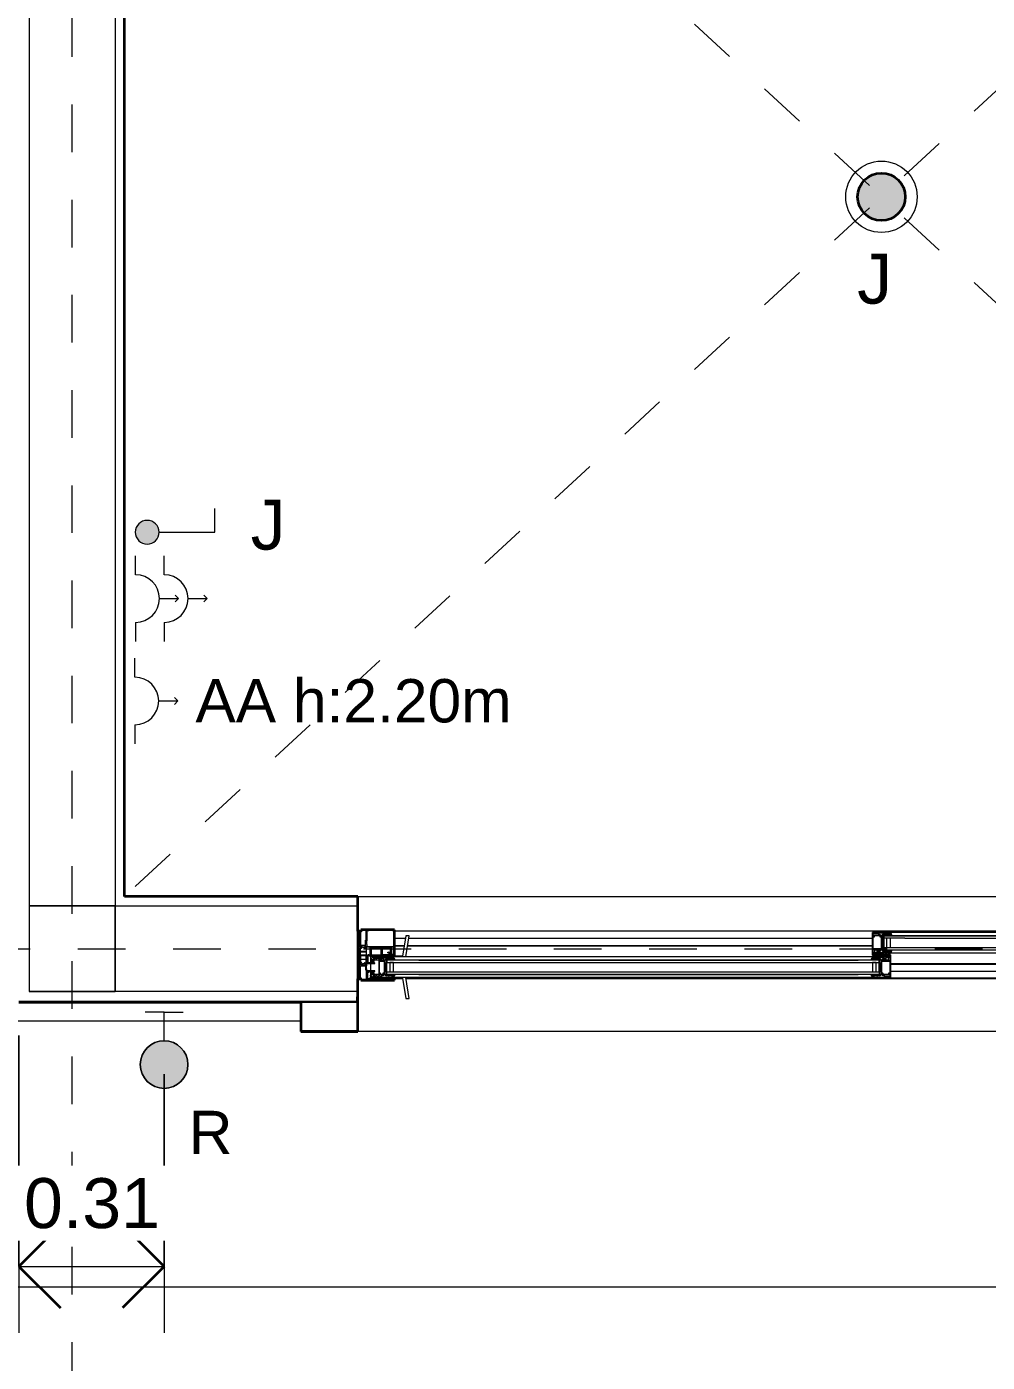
# Model space of a CAD drawing. Header units: metres. Extents: x -1.5 to 31.4, y -9.2 to 10.9.
# Drawn here: x 0.58 to 2.598, y -6.301 to -3.495 of the extents above; entities that cross this region are included whole.
import ezdxf

# ---------------------------------------------------------------- set-up
doc = ezdxf.new("R2010")
doc.units = ezdxf.units.M
doc.linetypes.add('Línea de rejilla', pattern=[0.022225, 0.0127, -0.003175, 0.003175, -0.003175])
doc.linetypes.add('Trazo', pattern=[0.0023, 0.0015, -0.0008])
for name, color, linetype, lineweight in [('A-ANNO-DIMS', 7, 'Continuous', 9), ('A-ANNO-DIMS-70', 7, 'Continuous', 9), ('A-DETL-GENF', 7, 'Continuous', 18), ('A-DETL-MEDM', 7, 'Continuous', 35), ('A-DETL-THIN', 7, 'Continuous', 18), ('A-FLOR', 7, 'Continuous', 18), ('A-GLAZ', 7, 'Continuous', 18), ('A-WALL', 7, 'Continuous', 18), ('G-ANNO-TEXT', 7, 'Continuous', 9), ('G-IMPT', 7, 'Continuous', 18), ('S-COLS', 7, 'Continuous', 18), ('S-GRID', 7, 'Continuous', 9)]:
    doc.layers.add(name, color=color, linetype=linetype, lineweight=lineweight)
doc.layers.add('A-DETL-HDLN', color=94, linetype='Trazo', lineweight=18, true_color=0x00a600)
doc.styles.add('Arial_1', font='arial.ttf', dxfattribs={"height": 0.105})
doc.styles.add('Arial_2', font='arial.ttf', dxfattribs={"height": 0.091})
doc.dimstyles.new('Diagonal_-_Arial_1_5_mm', dxfattribs={"dimscale": 0.3048, "dimtxt": 0.107127, "dimasz": 0.287073, "dimexe": 0.459318, "dimexo": 0.229659, "dimgap": 0.160761, "dimtad": 1, "dimrnd": 0.01, "dimzin": 0, "dimdsep": 46, "dimtxsty": 'Arial_1', "dimblk1": 'OPEN30', "dimblk2": 'OPEN30', "dimsah": 1, "dimcen": 0.09, "dimaunit": 1, "dimadec": 4, "dimazin": 0, "dimtfac": 1, "dimtdec": 4, "dimtix": 1, "dimtmove": 0, "dimatfit": 3, "dimfxl": 1, "dimtvp": 1, "dimtfill": 1, "dimtolj": 1, "dimtzin": 0, "dimarcsym": 2})

# ---------------------------------------------------------------- blocks, each defined once
blk = doc.blocks.new('VENTANA DOS HOJAS - A220 cm x H160 cm-2765769-ARQ_ELEC_PB')
at = {"layer": 'A-DETL-GENF', "color": 253, "true_color": 0xaaaaaa}
for p, q in [((0.0489, 0.0276), (0.9717, 0.0276)), ((0.0489, 0.0226), (0.9717, 0.0226)), ((0.0489, 0.0026), (0.9717, 0.0026)), ((-0.9717, -0.0236), (-0.0489, -0.0236)), ((0.0489, -0.0024), (0.9717, -0.0024)), ((-0.9717, -0.0286), (-0.0489, -0.0286)), ((-0.9717, -0.0486), (-0.0489, -0.0486)), ((-0.9717, -0.0536), (-0.0489, -0.0536))]:
    blk.add_line(p, q, dxfattribs=at)
at = {"layer": 'A-GLAZ', "color": 253, "lineweight": 35, "true_color": 0xaaaaaa}
for p, q in [((-1.1, 0.037), (-1.1, -0.063)), ((-1.0935, 0.037), (-1.1, 0.037)), ((-1.023, 0.04), (-1.0935, 0.04)), ((-1.0935, 0.04), (-1.0935, 0.037)), ((-1.023, -0.0142), (-1.023, 0.04)), ((-1.0729, -0.017), (-1.0729, 0.0033)), ((-1.0729, 0.0033), (-1.0309, 0.0033)), ((-1.0309, 0.0033), (-1.0309, -0.0142)), ((-1.0309, -0.0142), (-1.023, -0.0142)), ((-1.1, -0.063), (-1.0935, -0.063)), ((-1.0935, -0.063), (-1.0935, -0.066)), ((-1.0935, -0.066), (-1.023, -0.066)), ((-1.0729, -0.063), (-1.0729, -0.0601)), ((-1.023, -0.063), (-1.0729, -0.063)), ((-1.023, -0.066), (-1.023, -0.063))]:
    blk.add_line(p, q, dxfattribs=at)
at = {"layer": 'A-GLAZ', "color": 253, "true_color": 0xaaaaaa}
for p, q in [((0.9985, 0.037), (-1.023, 0.037)), ((-0.0189, 0.0278), (-0.0189, 0.0342)), ((1.0729, 0.0342), (-0.0189, 0.0342)), ((-0.9999, 0.0219), (-1.023, 0.0219)), ((-1.0023, 0.0066), (-1.023, 0.0066)), ((-1.0025, 0.0054), (-1.023, 0.0054)), ((-0.999, 0.027), (-1.0058, -0.0155)), ((-0.992, 0.027), (-0.999, 0.027)), ((-0.9989, -0.017), (-0.992, 0.027)), ((-0.0189, 0.0054), (-0.9954, 0.0054)), ((-0.0189, 0.0066), (-0.9952, 0.0066)), ((-0.0189, 0.0219), (-0.9928, 0.0219)), ((-0.0189, -0.0025), (-0.0189, 0.0278)), ((-0.0189, 0.0278), (1.0729, 0.0278)), ((-1.0729, -0.0234), (-1.0729, -0.017)), ((0.0189, -0.017), (-1.0729, -0.017)), ((-1.0729, -0.0537), (-1.0729, -0.0234)), ((-1.0729, -0.0234), (0.0189, -0.0234)), ((-1.0549, -0.0155), (-1.0564, -0.017)), ((-1.0549, -0.0155), (-1.0249, -0.0155)), ((-1.0058, -0.0155), (-1.0249, -0.0155)), ((-1.0249, -0.017), (-1.0249, -0.0155)), ((-0.0189, -0.0089), (-0.0189, -0.0025)), ((1.0729, -0.0025), (-0.0189, -0.0025)), ((1.0729, -0.0089), (-0.0189, -0.0089)), ((-0.0189, -0.0135), (-0.0189, -0.0089)), ((-0.0189, -0.0135), (-0.0076, -0.0135)), ((-0.0076, -0.0135), (0.0025, -0.016)), ((-0.0061, -0.0116), (-0.0061, -0.0089)), ((0.0054, -0.0145), (-0.0061, -0.0116)), ((-0.0025, -0.01), (-0.0054, -0.01)), ((-0.0054, -0.01), (-0.0054, -0.0115)), ((-0.0054, -0.0115), (0.0061, -0.0144)), ((0.0076, -0.0125), (-0.0025, -0.01)), ((0.0025, -0.016), (0.0054, -0.016)), ((0.0054, -0.016), (0.0054, -0.0145)), ((0.0061, -0.0144), (0.0061, -0.017)), ((0.0189, -0.0125), (0.0076, -0.0125)), ((0.0189, -0.0125), (0.0189, -0.017)), ((0.0189, -0.017), (0.0189, -0.0234)), ((0.0189, -0.0234), (0.0189, -0.0537)), ((-1.0729, -0.0601), (-1.0729, -0.0537)), ((0.0189, -0.0537), (-1.0729, -0.0537)), ((0.9954, -0.0314), (0.0189, -0.0314)), ((0.9952, -0.0326), (0.0189, -0.0326)), ((0.9928, -0.0479), (0.0189, -0.0479)), ((0.0189, -0.0537), (0.0189, -0.0601)), ((0.0189, -0.0601), (-1.0729, -0.0601)), ((-1.055, -0.0615), (-1.0729, -0.0615)), ((-1.0564, -0.0602), (-1.0549, -0.0617)), ((-1.0249, -0.0617), (-1.0549, -0.0617)), ((-1.0249, -0.0617), (-1.0249, -0.0601)), ((-1.0249, -0.0617), (-1.0058, -0.0617)), ((-1.0056, -0.063), (-1.023, -0.063)), ((-1.0058, -0.0617), (-0.999, -0.1042)), ((-0.992, -0.1042), (-0.9989, -0.0601)), ((1.023, -0.0615), (-0.9987, -0.0615)), ((1.023, -0.063), (-0.9985, -0.063)), ((-0.999, -0.1042), (-0.992, -0.1042))]:
    blk.add_line(p, q, dxfattribs=at)
at = {"layer": 'G-IMPT', "color": 253, "true_color": 0xaaaaaa}
for p, q in [((-0.006, 0.0281), (-0.0058, 0.028)), ((0.0184, 0.0293), (0.0158, 0.0293)), ((-1.0958, 0.0008), (-1.0958, -0.0288)), ((-1.094, 0.0023), (-1.0943, 0.0023)), ((-1.0938, 0.0054), (-1.0931, 0.0041)), ((-1.0936, 0.0008), (-1.0933, 0.0008)), ((-1.093, 0.0036), (-1.093, 0.0033)), ((-1.085, 0.0013), (-1.0837, 0.0013)), ((-1.0848, 0.0041), (-1.0841, 0.0054)), ((-1.0827, 0.0003), (-1.0827, -0.0043)), ((-1.0946, -0.0043), (-1.0946, -0.0002)), ((-1.0946, -0.0125), (-1.0946, -0.0073)), ((-1.0946, -0.0155), (-1.0946, -0.0207)), ((-1.0946, -0.0237), (-1.0946, -0.0278)), ((-1.0837, -0.0053), (-1.0936, -0.0053)), ((-1.0936, -0.0063), (-1.0837, -0.0063)), ((-1.0837, -0.0135), (-1.0936, -0.0135)), ((-1.0837, -0.0145), (-1.0936, -0.0145)), ((-1.0936, -0.0217), (-1.0837, -0.0217)), ((-1.0837, -0.0227), (-1.0936, -0.0227)), ((-1.0827, -0.0073), (-1.0827, -0.0125)), ((-1.0827, -0.0207), (-1.0827, -0.0155)), ((-1.0827, -0.0283), (-1.0827, -0.0237)), ((-1.0715, -0.03), (-1.0698, -0.0238)), ((-1.0705, -0.03), (-1.0694, -0.0238)), ((-1.0673, -0.03), (-1.0684, -0.0238)), ((-1.0663, -0.03), (-1.068, -0.0238)), ((-1.0659, -0.0211), (-1.0664, -0.0211)), ((-1.0478, -0.0198), (-1.0465, -0.0206)), ((-1.0465, -0.0232), (-1.0478, -0.024)), ((-1.046, -0.0207), (-1.0457, -0.0207)), ((-1.0249, -0.0161), (-1.029, -0.0161)), ((-1.028, -0.0219), (-1.0254, -0.0219)), ((-0.0184, -0.0219), (-0.0158, -0.0219)), ((-0.0047, -0.0117), (0.0046, -0.014)), ((0.0047, -0.0143), (-0.0046, -0.012)), ((0.0158, -0.0041), (0.0184, -0.0041)), ((-1.0943, -0.0303), (-1.094, -0.0303)), ((-1.0931, -0.032), (-1.0938, -0.0333)), ((-1.0936, -0.0288), (-1.0933, -0.0288)), ((-1.093, -0.0313), (-1.093, -0.0315)), ((-1.085, -0.0293), (-1.0837, -0.0293)), ((-1.0841, -0.0333), (-1.0848, -0.032)), ((-1.0715, -0.0472), (-1.0698, -0.0534)), ((-1.0705, -0.0472), (-1.0694, -0.0534)), ((-1.0673, -0.0472), (-1.0684, -0.0534)), ((-1.0663, -0.0472), (-1.068, -0.0534)), ((-1.0664, -0.0561), (-1.0659, -0.0561)), ((-1.0496, -0.054), (-1.0498, -0.0541)), ((-1.0391, -0.0486), (-1.0391, -0.0286)), ((-1.0254, -0.0553), (-1.028, -0.0553)), ((-0.0158, -0.0553), (-0.0184, -0.0553)), ((0.006, -0.0541), (0.0058, -0.054)), ((-1.0707, -0.0619), (-1.0731, -0.0619)), ((-1.029, -0.0611), (-1.0249, -0.0611))]:
    blk.add_line(p, q, dxfattribs=at)
at = {"layer": 'G-IMPT', "color": 253, "true_color": 0xaaaaaa, "flags": 128}
for points in [[(-1.1, 0.0096), (-1.1, 0.0105), (-1.0988, 0.011), (-1.0988, 0.0097), (-1.0955, 0.0099), (-1.0955, 0.0195), (-1.0988, 0.0197), (-1.0988, 0.0184), (-1.1, 0.0189), (-1.1, 0.022), (-1.0997, 0.0227), (-1.099, 0.023), (-1.0985, 0.023), (-1.0985, 0.0211), (-1.0955, 0.0211), (-1.0955, 0.0353), (-1.0985, 0.0353), (-1.0985, 0.0328), (-1.0994, 0.0337), (-1.0998, 0.0343), (-1.1, 0.0351), (-1.1, 0.037), (-1.0995, 0.037), (-1.0935, 0.037), (-1.0935, 0.04), (-1.023, 0.04), (-1.023, -0.0142), (-1.0257, -0.0142), (-1.024, -0.0127), (-1.03, -0.0127), (-1.0283, -0.0142), (-1.0309, -0.0142), (-1.0309, -0.0112), (-1.0245, -0.0112), (-1.0245, 0.0033), (-1.0834, 0.0033), (-1.0839, 0.0038), (-1.0842, 0.0038), (-1.0842, 0.0042), (-1.0841, 0.0042), (-1.0831, 0.0059), (-1.0834, 0.0063), (-1.0939, 0.0063), (-1.094, 0.0057), (-1.0937, 0.004), (-1.0936, 0.0039), (-1.0936, 0.0035), (-1.097, 0.0035), (-1.0972, 0.0038), (-1.0964, 0.0051), (-1.0955, 0.0051), (-1.0955, 0.0083), (-1.0987, 0.0083)], [(0.0044, 0.0309), (0.0156, 0.0309), (0.0169, 0.0317), (0.0174, 0.0317), (0.0174, 0.0309), (0.0189, 0.0309), (0.0189, 0.0332), (-0.0189, 0.0332), (-0.0189, -0.0135), (-0.017, -0.0135), (-0.0169, -0.0134), (-0.0168, -0.0135), (-0.0128, -0.0135), (-0.0128, -0.0128), (-0.0139, -0.0125), (-0.014, -0.0114), (-0.0149, -0.0109), (-0.0151, -0.0117), (-0.0166, -0.0122), (-0.0169, -0.0121), (-0.0169, -0.0068), (-0.0139, -0.0085), (-0.0139, -0.0037), (-0.0156, -0.0037), (-0.0156, -0.0015), (-0.008, -0.0015), (-0.008, -0.0037), (-0.0096, -0.0037), (-0.0096, -0.0053), (-0.0029, -0.0053), (-0.0029, -0.0037), (-0.0064, -0.0037), (-0.0064, -0.0016), (0.0009, -0.0016), (0.0009, 0.0274)], [(-0.0033, 0.0255), (-0.0031, 0.0252), (-0.0004, 0.0252), (-0.0004, 0.025), (-0.0007, 0.0245), (-0.0007, 0.0007), (-0.0004, 0.0002), (-0.0004, 0), (-0.0176, 0), (-0.0176, 0.0002), (-0.0173, 0.0007), (-0.0173, 0.0245), (-0.0176, 0.025), (-0.0176, 0.0252), (-0.0149, 0.0252), (-0.0149, 0.0267), (-0.0173, 0.0267), (-0.0173, 0.0316), (-0.0055, 0.0316), (-0.0052, 0.0307)], [(-0.0045, 0.0286), (-0.0047, 0.0298), (-0.0035, 0.0297), (-0.0025, 0.0304), (-0.002, 0.0293), (-0.0009, 0.0288), (-0.0017, 0.0278), (-0.0015, 0.0266), (-0.0027, 0.0268)], [(0.007, -0.005), (0.0043, -0.005), (0.0042, -0.005), (0.0025, -0.0042), (0.0025, -0.0015), (0.0033, -0.0013), (0.0033, 0.0025), (0.0025, 0.0027), (0.0025, 0.0126), (0.0025, 0.0225), (0.0033, 0.0227), (0.0033, 0.0265), (0.0025, 0.0267), (0.0025, 0.0294), (0.0042, 0.0302), (0.0043, 0.0302), (0.007, 0.0302)], [(0.0152, 0.0292), (0.0142, 0.0288), (0.0044, 0.0288), (0.0044, 0.0281), (0.0047, 0.0281), (0.0047, 0.0217), (0.0039, 0.0214), (0.0039, 0.0126), (0.0039, 0.0037), (0.0047, 0.0035), (0.0047, -0.0029), (0.0044, -0.0029), (0.0044, -0.0036), (0.0142, -0.0036), (0.0152, -0.004)], [(0.0081, 0.0307), (0.0089, 0.0317), (0.0094, 0.0313), (0.009, 0.0306), (0.0092, 0.0302), (0.011, 0.0302)], [(0.0147, 0.0308), (0.0167, 0.0317), (0.0167, 0.0309), (0.0189, 0.0309), (0.0186, 0.0328), (0.0204, 0.0322), (0.0204, 0.0318)], [(0.0214, 0.028), (0.0208, 0.0276), (0.0194, 0.0289)], [(-1.0928, 0.0063), (-1.094, 0.0063), (-1.094, 0.0059)], [(-1.0855, 0.0062), (-1.0856, 0.0062), (-1.0856, 0.0058), (-1.0856, 0.0058), (-1.0867, 0.0058), (-1.0867, 0.0058), (-1.0867, 0.0062), (-1.0912, 0.0062), (-1.0912, 0.0058), (-1.0912, 0.0058), (-1.0923, 0.0058), (-1.0923, 0.0058), (-1.0923, 0.0062), (-1.0925, 0.0062)], [(-1.084, 0.0059), (-1.084, 0.0063), (-1.0852, 0.0063)], [(-1.0654, -0.0293), (-1.0815, -0.0293), (-1.0815, 0.0028), (-1.085, 0.0028), (-1.085, 0.0036)], [(-1.077, -0.0123), (-1.0744, -0.0123), (-1.0741, -0.0126), (-1.0738, -0.0123), (-1.0511, -0.0123), (-1.0511, -0.0079), (-1.0508, -0.0076), (-1.0511, -0.0073), (-1.0511, 0.0034), (-1.0491, 0.0034), (-1.0491, -0.0121), (-1.0348, -0.0121)], [(0.0489, 0.0226), (0.0047, 0.0226), (0.0047, 0.0276), (0.0489, 0.0276)], [(0.0047, 0.0226), (0.0047, 0.0026), (0.0489, 0.0026)], [(0.0047, 0.0026), (0.0047, -0.0024), (0.0489, -0.0024)], [(-1.079, -0.0171), (-1.079, -0.0293), (-1.081, -0.0293), (-1.081, -0.0163)], [(-1.0303, -0.0109), (-1.0303, -0.0111), (-1.0311, -0.0111), (-1.0311, -0.0141), (-1.076, -0.0141)], [(-1.0472, -0.018), (-1.0678, -0.018), (-1.0729, -0.0209), (-1.0729, -0.0248), (-1.0706, -0.0248), (-1.0706, -0.0238), (-1.0716, -0.0238), (-1.0716, -0.0224), (-1.0662, -0.0224), (-1.0662, -0.0238), (-1.0673, -0.0238), (-1.0673, -0.0248), (-1.0649, -0.0248), (-1.0649, -0.0221)], [(-1.0696, -0.03), (-1.0691, -0.0238), (-1.0693, -0.031), (-1.0691, -0.0238), (-1.0702, -0.0238), (-1.0723, -0.03), (-1.0693, -0.03), (-1.0693, -0.031)], [(-1.0682, -0.03), (-1.0687, -0.0238), (-1.0685, -0.031), (-1.0687, -0.0238), (-1.0677, -0.0238), (-1.0655, -0.03), (-1.0685, -0.03), (-1.0685, -0.031)], [(-1.0664, -0.0196), (-1.0622, -0.0196), (-1.0622, -0.0216), (-1.061, -0.0228), (-1.0607, -0.0226), (-1.0607, -0.0196), (-1.0559, -0.0196), (-1.0559, -0.0381), (-1.0554, -0.0386), (-1.0559, -0.0391), (-1.0559, -0.0576), (-1.0607, -0.0576), (-1.0607, -0.0546), (-1.061, -0.0544), (-1.0622, -0.0556), (-1.0622, -0.0576), (-1.0664, -0.0576)], [(-1.049, -0.0567), (-1.0493, -0.0576), (-1.0543, -0.0576), (-1.0543, -0.0527), (-1.0536, -0.0527), (-1.0524, -0.0515), (-1.0526, -0.0512), (-1.0546, -0.0512), (-1.0546, -0.051), (-1.0543, -0.0505), (-1.0543, -0.0267), (-1.0546, -0.0262), (-1.0546, -0.026), (-1.0442, -0.026), (-1.0442, -0.0262), (-1.0445, -0.0267), (-1.0445, -0.0383), (-1.0445, -0.0505), (-1.0442, -0.051), (-1.0442, -0.0512), (-1.0469, -0.0512), (-1.0471, -0.0514)], [(-1.0429, -0.0534), (-1.0429, -0.0382), (-1.0429, -0.0244), (-1.0446, -0.0244), (-1.046, -0.0231), (-1.048, -0.0242), (-1.0487, -0.0238), (-1.0487, -0.0231), (-1.0539, -0.0231), (-1.0539, -0.0204), (-1.0487, -0.0204), (-1.0487, -0.0195), (-1.0482, -0.0193), (-1.0471, -0.0198), (-1.047, -0.0198), (-1.0468, -0.0207), (-1.0459, -0.0203), (-1.0453, -0.0185), (-1.0459, -0.0183)], [(-1.0483, -0.0241), (-1.0487, -0.0241), (-1.0487, -0.0231), (-1.0535, -0.0231), (-1.0535, -0.0208), (-1.0487, -0.0208), (-1.0487, -0.0197), (-1.0483, -0.0197)], [(-1.0429, -0.0239), (-1.0429, -0.0244), (-1.044, -0.0244), (-1.0453, -0.0231), (-1.046, -0.0231)], [(-1.0447, -0.0197), (-1.0447, -0.018), (-1.0249, -0.018), (-1.0249, -0.0203), (-1.0264, -0.0203), (-1.0264, -0.0195), (-1.0269, -0.0195), (-1.0282, -0.0203), (-1.0393, -0.0203)], [(-1.0368, -0.021), (-1.0395, -0.021), (-1.0396, -0.021), (-1.0413, -0.0218), (-1.0413, -0.0245), (-1.0405, -0.0247), (-1.0405, -0.0285), (-1.0413, -0.0287), (-1.0413, -0.0386), (-1.0413, -0.0485), (-1.0405, -0.0487), (-1.0405, -0.0525), (-1.0413, -0.0527), (-1.0413, -0.0554), (-1.0396, -0.0561), (-1.0395, -0.0562), (-1.0368, -0.0562)], [(-1.0286, -0.0552), (-1.0296, -0.0548), (-1.0394, -0.0548), (-1.0394, -0.0541), (-1.0391, -0.0541), (-1.0391, -0.0477), (-1.0399, -0.0474), (-1.0399, -0.0386), (-1.0399, -0.0297), (-1.0391, -0.0295), (-1.0391, -0.0231), (-1.0394, -0.0231), (-1.0394, -0.0224), (-1.0296, -0.0224), (-1.0286, -0.022)], [(-0.9717, -0.0236), (-1.0391, -0.0236), (-1.0391, -0.0286), (-0.9717, -0.0286)], [(-1.0342, -0.0095), (-1.0366, -0.0083), (-1.0366, -0.0071), (-1.0351, -0.0071)], [(-1.0328, -0.021), (-1.0346, -0.021), (-1.0348, -0.0206), (-1.0344, -0.0199), (-1.0349, -0.0195), (-1.0357, -0.0205)], [(-1.0305, -0.0146), (-1.0306, -0.0142), (-1.0296, -0.0145), (-1.0295, -0.0147), (-1.0285, -0.0146), (-1.0285, -0.0135), (-1.0288, -0.0134), (-1.0288, -0.0131), (-1.0283, -0.013), (-1.0281, -0.0127), (-1.0269, -0.0127), (-1.0258, -0.0127), (-1.0255, -0.013), (-1.0251, -0.0131), (-1.0251, -0.0134), (-1.0253, -0.0135), (-1.0253, -0.0146), (-1.0243, -0.0147), (-1.0243, -0.0145), (-1.0233, -0.0142), (-1.0233, -0.0146)], [(-1.0234, -0.0194), (-1.0234, -0.019), (-1.0252, -0.0184), (-1.0249, -0.0203), (-1.0271, -0.0203), (-1.0271, -0.0195), (-1.0291, -0.0204)], [(-1.0244, -0.0223), (-1.023, -0.0236), (-1.0224, -0.0232)], [(-0.0489, -0.0286), (-0.0047, -0.0286), (-0.0047, -0.0236), (-0.0489, -0.0236)], [(-0.0214, -0.0232), (-0.0208, -0.0236), (-0.0194, -0.0223)], [(-0.0147, -0.0204), (-0.0167, -0.0195), (-0.0167, -0.0203), (-0.0189, -0.0203), (-0.0186, -0.0184), (-0.0204, -0.019), (-0.0204, -0.0194)], [(-0.0044, -0.0569), (-0.0156, -0.0569), (-0.017, -0.0577), (-0.0174, -0.0577), (-0.0174, -0.0569), (-0.0189, -0.0569), (-0.0189, -0.0592), (0.0189, -0.0592), (0.0189, -0.0125), (0.017, -0.0125), (0.0169, -0.0126), (0.0168, -0.0125), (0.0128, -0.0125), (0.0128, -0.0132), (0.0139, -0.0135), (0.014, -0.0146), (0.0149, -0.0151), (0.0151, -0.0143), (0.0166, -0.0138), (0.0169, -0.0139), (0.0169, -0.0192), (0.0139, -0.0175), (0.0139, -0.0223), (0.0156, -0.0223), (0.0156, -0.0245), (0.008, -0.0245), (0.008, -0.0223), (0.0096, -0.0223), (0.0096, -0.0207), (0.0029, -0.0207), (0.0029, -0.0223), (0.0064, -0.0223), (0.0064, -0.0244), (-0.0009, -0.0244), (-0.0009, -0.0534)], [(0.0061, -0.0159), (0.0061, -0.018), (-0.0189, -0.018), (-0.0189, -0.0203), (-0.0174, -0.0203), (-0.0174, -0.0195), (-0.0169, -0.0195), (-0.0156, -0.0203), (-0.0044, -0.0203)], [(-0.0082, -0.0153), (-0.0084, -0.015), (-0.0088, -0.0151), (-0.0104, -0.0151), (-0.0109, -0.0144), (-0.0117, -0.0144), (-0.0129, -0.0154), (-0.017, -0.0154), (-0.0172, -0.016), (-0.0168, -0.0161), (-0.0171, -0.0171), (-0.0174, -0.017), (-0.0175, -0.0175), (-0.0172, -0.0176), (-0.0173, -0.018), (-0.0186, -0.0178), (-0.0186, -0.0176), (-0.0182, -0.0177), (-0.0179, -0.0159), (-0.0179, -0.0144), (-0.0175, -0.0141), (-0.0171, -0.0144), (-0.0134, -0.0144), (-0.0126, -0.0137), (-0.0126, -0.0125), (-0.0135, -0.0125), (-0.0135, -0.0115), (-0.012, -0.0115), (-0.0119, -0.0122), (-0.0106, -0.0122), (-0.0104, -0.0115), (-0.0089, -0.0115), (-0.0089, -0.0125), (-0.0099, -0.0125), (-0.0099, -0.0141), (-0.0077, -0.0141), (-0.0073, -0.0146)], [(-0.0165, -0.0073), (-0.0169, -0.0073), (-0.0169, -0.009), (-0.0165, -0.009), (-0.0165, -0.01), (-0.0169, -0.01), (-0.0169, -0.0117), (-0.0165, -0.0117)], [(0.0011, -0.0028), (-0.0035, -0.002), (-0.0059, -0.002), (-0.0059, -0.0037), (-0.0024, -0.0037), (-0.0024, -0.0057), (-0.0096, -0.0057), (-0.0096, -0.0085), (-0.0141, -0.0085), (-0.016, -0.0074)], [(-0.016, -0.0116), (-0.0141, -0.0105), (-0.0139, -0.0105), (-0.0102, -0.0111), (-0.0085, -0.0111), (-0.0085, -0.0125), (-0.0097, -0.0125), (-0.0097, -0.0135), (-0.0076, -0.0135)], [(-0.0152, -0.022), (-0.0142, -0.0224), (-0.0044, -0.0224), (-0.0044, -0.0231), (-0.0047, -0.0231), (-0.0047, -0.0295), (-0.0039, -0.0297), (-0.0039, -0.0386), (-0.0039, -0.0474), (-0.0047, -0.0477), (-0.0047, -0.0541), (-0.0044, -0.0541), (-0.0044, -0.0548), (-0.0142, -0.0548), (-0.0152, -0.0552)], [(-0.013, -0.0184), (-0.0131, -0.0171), (-0.0128, -0.0171), (-0.0126, -0.0171), (-0.0126, -0.0174)], [(-0.0124, -0.018), (-0.0124, -0.0184), (-0.0126, -0.0184)], [(-0.0118, -0.0184), (-0.0119, -0.0184), (-0.012, -0.018)], [(-0.011, -0.0179), (-0.0109, -0.0183), (-0.0111, -0.0183)], [(-0.0081, -0.0205), (-0.0089, -0.0195), (-0.0094, -0.0199), (-0.009, -0.0206), (-0.0092, -0.021), (-0.011, -0.021)], [(-0.0101, -0.018), (-0.0102, -0.0181), (-0.0104, -0.0178)], [(-0.0094, -0.0174), (-0.0093, -0.0177), (-0.0095, -0.0178)], [(-0.0082, -0.0166), (-0.008, -0.0169), (-0.0088, -0.0175), (-0.0091, -0.0172)], [(-0.0073, -0.0135), (0.0026, -0.016), (0.0045, -0.016)], [(-0.007, -0.0562), (-0.0043, -0.0562), (-0.0042, -0.0562), (-0.0025, -0.0554), (-0.0025, -0.0527), (-0.0033, -0.0525), (-0.0033, -0.0487), (-0.0025, -0.0485), (-0.0025, -0.0386), (-0.0025, -0.0287), (-0.0033, -0.0285), (-0.0033, -0.0247), (-0.0025, -0.0245), (-0.0025, -0.0218), (-0.0042, -0.021), (-0.0043, -0.021), (-0.007, -0.021)], [(-0.0061, -0.0101), (-0.0061, -0.008), (0.0189, -0.008), (0.0189, -0.0057), (0.0174, -0.0057), (0.0174, -0.0065), (0.0169, -0.0065), (0.0156, -0.0057), (0.0044, -0.0057)], [(0.0073, -0.0125), (-0.0026, -0.01), (-0.0045, -0.01)], [(-0.0011, -0.0232), (0.0035, -0.024), (0.0059, -0.024), (0.0059, -0.0223), (0.0024, -0.0223), (0.0024, -0.0203), (0.0096, -0.0203), (0.0096, -0.0175), (0.0141, -0.0175), (0.016, -0.0186)], [(0.0033, -0.0515), (0.0031, -0.0512), (0.0004, -0.0512), (0.0004, -0.051), (0.0007, -0.0505), (0.0007, -0.0267), (0.0004, -0.0262), (0.0004, -0.026), (0.0176, -0.026), (0.0176, -0.0262), (0.0173, -0.0267), (0.0173, -0.0505), (0.0176, -0.051), (0.0176, -0.0512), (0.0149, -0.0512), (0.0149, -0.0527), (0.0173, -0.0527), (0.0173, -0.0576), (0.0055, -0.0576), (0.0052, -0.0567)], [(0.0082, -0.0107), (0.0084, -0.011), (0.0088, -0.0109), (0.0104, -0.0109), (0.0109, -0.0116), (0.0117, -0.0116), (0.0129, -0.0106), (0.017, -0.0106), (0.0172, -0.01), (0.0168, -0.0099), (0.0171, -0.0089), (0.0174, -0.009), (0.0175, -0.0085), (0.0172, -0.0084), (0.0173, -0.008), (0.0186, -0.0082), (0.0186, -0.0084), (0.0182, -0.0083), (0.0179, -0.0101), (0.0179, -0.0116), (0.0175, -0.0119), (0.0171, -0.0116), (0.0134, -0.0116), (0.0126, -0.0123), (0.0126, -0.0135), (0.0135, -0.0135), (0.0135, -0.0145), (0.012, -0.0145), (0.0119, -0.0138), (0.0106, -0.0138), (0.0104, -0.0145), (0.0089, -0.0145), (0.0089, -0.0135), (0.0099, -0.0135), (0.0099, -0.0119), (0.0077, -0.0119), (0.0073, -0.0114)], [(0.016, -0.0144), (0.0141, -0.0155), (0.0139, -0.0155), (0.0102, -0.0149), (0.0085, -0.0149), (0.0085, -0.0135), (0.0097, -0.0135), (0.0097, -0.0125), (0.0076, -0.0125)], [(0.0082, -0.0094), (0.008, -0.0091), (0.0088, -0.0085), (0.0091, -0.0088)], [(0.011, -0.005), (0.0092, -0.005), (0.009, -0.0054), (0.0094, -0.0061), (0.0089, -0.0065), (0.0081, -0.0055)], [(0.0094, -0.0086), (0.0093, -0.0083), (0.0095, -0.0082)], [(0.0101, -0.008), (0.0102, -0.0079), (0.0104, -0.0082)], [(0.011, -0.0081), (0.0109, -0.0077), (0.0111, -0.0077)], [(0.0118, -0.0076), (0.0119, -0.0076), (0.012, -0.008)], [(0.0124, -0.008), (0.0124, -0.0076), (0.0126, -0.0076)], [(0.013, -0.0076), (0.0131, -0.0089), (0.0128, -0.0089), (0.0126, -0.0089), (0.0126, -0.0086)], [(0.0204, -0.0066), (0.0204, -0.007), (0.0186, -0.0076), (0.0189, -0.0057), (0.0167, -0.0057), (0.0167, -0.0065), (0.0147, -0.0056)], [(0.0165, -0.0187), (0.0169, -0.0187), (0.0169, -0.017), (0.0165, -0.017), (0.0165, -0.016), (0.0169, -0.016), (0.0169, -0.0143), (0.0165, -0.0143)], [(0.0194, -0.0037), (0.0208, -0.0024), (0.0214, -0.0028)], [(-1.1, -0.0356), (-1.1, -0.0365), (-1.0988, -0.037), (-1.0988, -0.0357), (-1.0955, -0.0359), (-1.0955, -0.0455), (-1.0988, -0.0457), (-1.0988, -0.0444), (-1.1, -0.0449), (-1.1, -0.048), (-1.0997, -0.0487), (-1.099, -0.049), (-1.0985, -0.049), (-1.0985, -0.0471), (-1.0955, -0.0471), (-1.0955, -0.0613), (-1.0985, -0.0613), (-1.0985, -0.0588), (-1.0994, -0.0597), (-1.0998, -0.0603), (-1.1, -0.0611), (-1.1, -0.063), (-1.0935, -0.063), (-1.0935, -0.066), (-1.023, -0.066), (-1.023, -0.063), (-1.0257, -0.063), (-1.024, -0.0645), (-1.03, -0.0645), (-1.0283, -0.063), (-1.0309, -0.063), (-1.0309, -0.0642), (-1.0706, -0.0642), (-1.0718, -0.063), (-1.0725, -0.063), (-1.0725, -0.0642), (-1.081, -0.0642), (-1.081, -0.0479), (-1.065, -0.0479)], [(-1.064, -0.0469), (-1.064, -0.0464), (-1.081, -0.0464), (-1.081, -0.0427), (-1.082, -0.0417), (-1.082, -0.0389), (-1.0823, -0.0386), (-1.082, -0.0383), (-1.082, -0.0358), (-1.081, -0.0348), (-1.081, -0.0314), (-1.0834, -0.0312), (-1.0839, -0.0317), (-1.0842, -0.0317), (-1.0842, -0.0321), (-1.0841, -0.0321), (-1.0831, -0.0337), (-1.0834, -0.0342), (-1.0939, -0.0342), (-1.094, -0.0336), (-1.0937, -0.0319), (-1.0936, -0.0318), (-1.0936, -0.0314), (-1.097, -0.0314), (-1.0972, -0.0317), (-1.0964, -0.033), (-1.0955, -0.033), (-1.0955, -0.0343), (-1.0987, -0.0343)], [(-1.094, -0.0338), (-1.094, -0.0342), (-1.0928, -0.0342)], [(-1.0925, -0.0341), (-1.0923, -0.0341), (-1.0923, -0.0337), (-1.0923, -0.0337), (-1.0912, -0.0337), (-1.0912, -0.0337), (-1.0912, -0.0341), (-1.0867, -0.0341), (-1.0867, -0.0337), (-1.0867, -0.0337), (-1.0856, -0.0337), (-1.0856, -0.0337), (-1.0856, -0.0341), (-1.0855, -0.0341)], [(-1.0852, -0.0342), (-1.084, -0.0342), (-1.084, -0.0338)], [(-1.085, -0.0315), (-1.085, -0.0308), (-1.0644, -0.0308), (-1.0644, -0.0303)], [(-1.0792, -0.0615), (-1.0792, -0.0493), (-1.0765, -0.0493), (-1.0754, -0.0483), (-1.0754, -0.0478), (-1.0812, -0.0478), (-1.0812, -0.0493), (-1.0807, -0.0493), (-1.0807, -0.0575), (-1.0812, -0.0575), (-1.0812, -0.0595), (-1.0807, -0.0595), (-1.0807, -0.0607)], [(-1.0731, -0.0562), (-1.0731, -0.0554), (-1.0739, -0.0554), (-1.0739, -0.0563)], [(-1.0649, -0.0551), (-1.0649, -0.0524), (-1.0673, -0.0524), (-1.0673, -0.0534), (-1.0662, -0.0534), (-1.0662, -0.0548), (-1.0716, -0.0548), (-1.0716, -0.0534), (-1.0706, -0.0534), (-1.0706, -0.0524), (-1.0729, -0.0524), (-1.0729, -0.0563), (-1.0678, -0.0592), (-1.0249, -0.0592), (-1.0249, -0.0569), (-1.0264, -0.0569), (-1.0264, -0.0577), (-1.0269, -0.0577), (-1.0282, -0.0569), (-1.0394, -0.0569)], [(-1.0696, -0.0472), (-1.0691, -0.0534), (-1.0693, -0.0462), (-1.0691, -0.0534), (-1.0702, -0.0534), (-1.0723, -0.0472), (-1.0693, -0.0472), (-1.0693, -0.0462)], [(-1.0682, -0.0472), (-1.0687, -0.0534), (-1.0685, -0.0462), (-1.0687, -0.0534), (-1.0677, -0.0534), (-1.0655, -0.0472), (-1.0685, -0.0472), (-1.0685, -0.0462)], [(-1.0465, -0.0528), (-1.0453, -0.0526), (-1.0455, -0.0538), (-1.0447, -0.0548), (-1.0458, -0.0553), (-1.0463, -0.0564), (-1.0473, -0.0556), (-1.0485, -0.0558), (-1.0483, -0.0546)], [(-0.9717, -0.0536), (-1.0391, -0.0536), (-1.0391, -0.0486), (-0.9717, -0.0486)], [(-1.0224, -0.054), (-1.023, -0.0536), (-1.0244, -0.0549)], [(-0.0489, -0.0486), (-0.0047, -0.0486), (-0.0047, -0.0286)], [(-0.0047, -0.0486), (-0.0047, -0.0536), (-0.0489, -0.0536)], [(-0.0194, -0.0549), (-0.0208, -0.0536), (-0.0214, -0.054)], [(0.0045, -0.0546), (0.0047, -0.0558), (0.0035, -0.0557), (0.0025, -0.0564), (0.002, -0.0553), (0.0009, -0.0548), (0.0017, -0.0538), (0.0015, -0.0526), (0.0027, -0.0528)], [(-1.0787, -0.0635), (-1.0774, -0.064), (-1.0745, -0.064), (-1.0733, -0.0646), (-1.0727, -0.0646), (-1.0727, -0.0641), (-1.073, -0.0633), (-1.073, -0.0629), (-1.0704, -0.0629), (-1.0704, -0.0641), (-1.0694, -0.0641), (-1.0694, -0.0619)], [(-1.0748, -0.0629), (-1.0772, -0.0629), (-1.0785, -0.0625)], [(-1.0357, -0.0567), (-1.0349, -0.0577), (-1.0344, -0.0573), (-1.0348, -0.0566), (-1.0346, -0.0562), (-1.0328, -0.0562)], [(-1.0233, -0.0626), (-1.0233, -0.063), (-1.0243, -0.0627), (-1.0243, -0.0625), (-1.0253, -0.0626), (-1.0253, -0.0636), (-1.0251, -0.0638), (-1.0251, -0.0641), (-1.0255, -0.0642), (-1.0258, -0.0645), (-1.0269, -0.0645), (-1.0281, -0.0645), (-1.0283, -0.0642), (-1.0288, -0.0641), (-1.0288, -0.0638), (-1.0285, -0.0636), (-1.0285, -0.0626), (-1.0295, -0.0625), (-1.0296, -0.0627), (-1.0306, -0.063), (-1.0305, -0.0626)], [(-1.0291, -0.0568), (-1.0271, -0.0577), (-1.0271, -0.0569), (-1.0249, -0.0569), (-1.0252, -0.0588), (-1.0234, -0.0582), (-1.0234, -0.0578)], [(-0.0204, -0.0578), (-0.0204, -0.0582), (-0.0186, -0.0588), (-0.0189, -0.0569), (-0.0167, -0.0569), (-0.0167, -0.0577), (-0.0147, -0.0568)], [(-0.011, -0.0562), (-0.0092, -0.0562), (-0.009, -0.0566), (-0.0094, -0.0573), (-0.0089, -0.0577), (-0.0081, -0.0567)]]:
    blk.add_lwpolyline(points, dxfattribs=at)
for points in [[(-1.0922, 0.0387), (-1.0922, 0.0357), (-1.0941, 0.0357), (-1.0941, 0.0078), (-1.0835, 0.0078), (-1.0835, 0.0183), (-1.0825, 0.0183), (-1.0825, 0.0387)], [(-1.0244, 0.038), (-1.0263, 0.038), (-1.0269, 0.0387), (-1.0769, 0.0387), (-1.0775, 0.038), (-1.081, 0.038), (-1.081, 0.0167), (-1.082, 0.0157), (-1.082, 0.0098), (-1.081, 0.0088), (-1.081, 0.0048), (-1.0244, 0.0048)], [(0.0109, 0.0026), (0.0189, 0.0026), (0.0189, 0.0226), (0.0109, 0.0226)], [(-1.0665, -0.0238), (-1.0665, -0.023), (-1.0713, -0.023), (-1.0713, -0.0238), (-1.0665, -0.0238), (-1.0713, -0.0238)], [(-1.0269, -0.0132), (-1.0278, -0.0132), (-1.0278, -0.0151), (-1.026, -0.0151), (-1.026, -0.0132)], [(-1.0922, -0.0646), (-1.0922, -0.0616), (-1.0941, -0.0616), (-1.0941, -0.0357), (-1.0835, -0.0357), (-1.0835, -0.0443), (-1.0824, -0.0443), (-1.0824, -0.0646)], [(-1.0665, -0.0534), (-1.0665, -0.0542), (-1.0713, -0.0542), (-1.0713, -0.0534), (-1.0665, -0.0534), (-1.0713, -0.0534)], [(-1.0249, -0.0286), (-1.0329, -0.0286), (-1.0329, -0.0486), (-1.0249, -0.0486)], [(-0.0109, -0.0286), (-0.0189, -0.0286), (-0.0189, -0.0486), (-0.0109, -0.0486)], [(-1.0269, -0.064), (-1.026, -0.064), (-1.026, -0.0621), (-1.0278, -0.0621), (-1.0278, -0.064)]]:
    blk.add_lwpolyline(points, close=True, dxfattribs=at)
at = {"layer": 'G-IMPT', "color": 253, "true_color": 0xaaaaaa}
for centre, radius, start, end in [((-0.0053, 0.0288), 0.001, 164.2465, 225), ((-0.0031, 0.0282), 0.00325, 129.3459, 164.2465), ((-0.0053, 0.0285), 0.00075, 315, 8.1566), ((0.0044, 0.0274), 0.0035, 90, 180), ((0.007, 0.0317), 0.00146, 269.9999, 320), ((0.011, 0.0424), 0.0122, 269.9396, 287.8336), ((0.0158, 0.0278), 0.0015, 89.9999, 110.9417), ((0.0184, 0.0278), 0.0015, 48.0789, 90), ((0.0319, 0.0329), 0.0115, 185.4767, 204.7929), ((-1.0987, 0.0096), 0.0013, 180, 270), ((-1.0943, 0.0008), 0.0015, 90, 180), ((-1.0936, -0.0002), 0.001, 90, 180), ((-1.093, 0.0059), 0.001, 180.0001, 210), ((-1.094, 0.0033), 0.001, 270, 0), ((-1.0933, 0.0028), 0.002, 270, 330.1007), ((-1.094, 0.0036), 0.001, 360, 29.9999), ((-1.0918, 0.0113), 0.00505, 258.5788, 262.0623), ((-1.089, 0.0003), 0.003, 36.7624, 150.1007), ((-1.085, 0.0033), 0.002, 216.7625, 270), ((-1.0862, 0.0113), 0.00505, 277.9377, 281.4212), ((-1.084, 0.0036), 0.001, 150, 179.9999), ((-1.085, 0.0059), 0.001, 330.0001, 0), ((-1.0837, 0.0003), 0.001, 360, 90), ((-0.0053, 0.0285), 0.00075, 225, 315), ((-0.0028, 0.026), 0.00075, 135, 225), ((-0.0028, 0.026), 0.00075, 81.8434, 135), ((-1.0936, -0.0043), 0.001, 180, 270), ((-1.0936, -0.0073), 0.001, 90, 180), ((-1.0936, -0.0125), 0.001, 180, 270), ((-1.0936, -0.0155), 0.001, 90, 180), ((-1.0936, -0.0207), 0.001, 180, 270), ((-1.0936, -0.0237), 0.001, 90, 180), ((-1.0936, -0.0278), 0.001, 180, 270), ((-1.0837, -0.0043), 0.001, 270, 0), ((-1.0837, -0.0073), 0.001, 360, 90), ((-1.0837, -0.0125), 0.001, 270, 0), ((-1.0837, -0.0155), 0.001, 360, 90), ((-1.0837, -0.0207), 0.001, 270, 0), ((-1.0837, -0.0237), 0.001, 360, 90), ((-1.077, -0.0163), 0.004, 90, 180), ((-1.076, -0.0171), 0.003, 90, 180), ((-1.0664, -0.0203), 0.00075, 90, 270), ((-1.0659, -0.0221), 0.001, 360, 90), ((-1.0483, -0.0207), 0.001, 60, 89.9999), ((-1.0483, -0.0231), 0.001, 270, 299.9999), ((-1.0482, -0.0253), 0.00739, 71.5697, 82.123), ((-1.046, -0.0197), 0.001, 240.0001, 270), ((-1.046, -0.0241), 0.001, 90.0001, 120), ((-1.0457, -0.0197), 0.001, 270, 0), ((-1.0392, -0.024), 0.00368, 90.8408, 178.8555), ((-1.0368, -0.0195), 0.00146, 269.9999, 320), ((-1.0351, -0.0121), 0.005, 14.1835, 90), ((-1.0348, -0.0107), 0.0014, 270, 65), ((-1.0328, -0.0088), 0.0122, 269.9396, 287.8336), ((-1.029, -0.0145), 0.00158, 183.482, 270), ((-1.028, -0.0234), 0.0015, 89.9999, 110.9417), ((-1.0254, -0.0234), 0.0015, 48.0789, 90), ((-1.0249, -0.0145), 0.00158, 270, 356.518), ((-1.0119, -0.0183), 0.0115, 185.4767, 204.7929), ((-0.0319, -0.0183), 0.0115, 335.2071, 354.5233), ((-0.0184, -0.0234), 0.0015, 90, 131.9211), ((-0.0165, -0.0083), 0.001, 60, 89.9999), ((-0.0165, -0.0107), 0.001, 270.0001, 300), ((-0.0158, -0.0234), 0.0015, 69.0583, 90.0001), ((-0.011, -0.0088), 0.0122, 252.1664, 270.0604), ((-0.0121, -0.0574), 0.039, 90.6937, 91.2257), ((-0.0135, -0.0099), 0.00751, 276.851, 314.4046), ((-0.0123, -0.0117), 0.00633, 268.2854, 272.5573), ((-0.0066, -0.057), 0.039, 96.6026, 97.5679), ((-0.0123, -0.0117), 0.00633, 281.6124, 287.4537), ((0.0049, -0.054), 0.039, 111.6266, 112.5919), ((-0.0123, -0.0117), 0.00633, 296.5088, 300.3881), ((-0.0123, -0.0117), 0.00633, 309.4485, 318.5077), ((-0.007, -0.0195), 0.00146, 220, 270.0001), ((-0.0076, -0.0145), 0.001, 76, 90.0001), ((-0.0082, -0.0152), 0.001, 311.256, 33.537), ((-0.0041, -0.0101), 0.002, 179.9999, 256), ((-0.0045, -0.0108), 0.00085, 90, 256), ((-0.0045, -0.0238), 0.0035, 9.9009, 88.3655), ((0.0045, -0.0022), 0.0035, 189.9009, 268.3655), ((0.0045, -0.0152), 0.00085, 270, 76), ((0.0041, -0.0159), 0.002, 359.9999, 76), ((0.007, -0.0065), 0.00146, 40, 90.0001), ((0.0082, -0.0108), 0.001, 131.256, 213.537), ((0.0076, -0.0115), 0.001, 256, 270.0001), ((0.0123, -0.0143), 0.00633, 129.4485, 138.5077), ((0.0135, -0.0161), 0.00751, 96.851, 134.4046), ((0.0123, -0.0143), 0.00633, 116.5088, 120.3881), ((-0.0049, 0.028), 0.039, 291.6266, 292.5919), ((0.0123, -0.0143), 0.00633, 101.6124, 107.4537), ((0.011, -0.0172), 0.0122, 72.1664, 90.0604), ((0.0066, 0.031), 0.039, 276.6026, 277.5679), ((0.0123, -0.0143), 0.00633, 88.2854, 92.5573), ((0.0121, 0.0314), 0.039, 270.6937, 271.2257), ((0.0158, -0.0026), 0.0015, 249.0583, 270.0001), ((0.0165, -0.0153), 0.001, 90.0001, 120), ((0.0165, -0.0177), 0.001, 240, 269.9999), ((0.0184, -0.0026), 0.0015, 270, 311.9211), ((0.0319, -0.0077), 0.0115, 155.2071, 174.5233), ((-1.0987, -0.0356), 0.0013, 90, 180), ((-1.0943, -0.0288), 0.0015, 180, 270), ((-1.094, -0.0313), 0.001, 360, 90), ((-1.093, -0.0338), 0.001, 150, 179.9999), ((-1.0933, -0.0308), 0.002, 29.8993, 90), ((-1.094, -0.0315), 0.001, 330.0001, 0), ((-1.0918, -0.0391), 0.00505, 97.9377, 101.4212), ((-1.089, -0.0283), 0.003, 209.8993, 323.2376), ((-1.085, -0.0313), 0.002, 90, 143.2375), ((-1.0862, -0.0391), 0.00505, 78.5788, 82.0623), ((-1.084, -0.0315), 0.001, 180.0001, 210), ((-1.085, -0.0338), 0.001, 360, 29.9999), ((-1.0837, -0.0283), 0.001, 270, 0), ((-1.0664, -0.0568), 0.00075, 90, 270), ((-1.0659, -0.0551), 0.001, 270, 0), ((-1.0654, -0.0303), 0.001, 360, 90), ((-1.065, -0.0469), 0.001, 270, 0), ((-1.0491, -0.0548), 0.001, 135, 195.7324), ((-1.0469, -0.0542), 0.00325, 195.7325, 230.6542), ((-1.0491, -0.0545), 0.00075, 351.8618, 135), ((-1.0466, -0.052), 0.000752, 131.6627, 225.003), ((-1.0466, -0.052), 0.00075, 225, 278.1566), ((-1.0394, -0.0534), 0.0035, 180, 270), ((-1.028, -0.0538), 0.0015, 249.0583, 270.0001), ((-1.0254, -0.0538), 0.0015, 270, 311.9211), ((-1.0119, -0.0589), 0.0115, 155.2071, 174.5233), ((-0.0319, -0.0589), 0.0115, 5.4767, 24.7929), ((-0.0184, -0.0538), 0.0015, 228.0789, 270), ((-0.0158, -0.0538), 0.0015, 269.9999, 290.9417), ((-0.0044, -0.0534), 0.0035, 270, 0), ((0.0028, -0.052), 0.00075, 261.8434, 315), ((0.0028, -0.052), 0.00075, 315, 45), ((0.0053, -0.0545), 0.00075, 135, 188.1566), ((0.0053, -0.0545), 0.00075, 45, 135), ((0.0031, -0.0542), 0.00325, 309.3459, 344.2465), ((0.0053, -0.0548), 0.001, 344.2465, 45), ((-1.0777, -0.0607), 0.003, 180, 250), ((-1.0782, -0.0615), 0.001, 180, 250), ((-1.0748, -0.0619), 0.001, 270, 330), ((-1.0731, -0.0629), 0.001, 90, 150), ((-1.0638, -0.0544), 0.0102, 190.8485, 227.8415), ((-1.0638, -0.0544), 0.00945, 191.3, 233.5206), ((-1.0368, -0.0577), 0.00146, 40, 90.0001), ((-1.0328, -0.0684), 0.0122, 72.1664, 90.0604), ((-1.029, -0.0627), 0.00157, 90.0628, 176.9145), ((-1.0249, -0.0627), 0.00159, 3.8759, 90.0615), ((-0.011, -0.0684), 0.0122, 89.9396, 107.8336), ((-0.007, -0.0577), 0.00146, 89.9999, 140)]:
    blk.add_arc(centre, radius, start, end, dxfattribs=at)
blk = doc.blocks.new('DIMBLOCK44-ARQ_ELEC_PB')
at = {"layer": 'A-ANNO-DIMS-70', "transparency": 16777216}
for p, q in [((0.5637, -5.6143), (0.5637, -6.2394)), ((0.5637, -6.0994), (0.5637, -5.6143)), ((0.8689, -5.6955), (0.8689, -6.2394)), ((0.8689, -6.0994), (0.8689, -5.6955)), ((0.5637, -6.0994), (0.8689, -6.0994))]:
    blk.add_line(p, q, dxfattribs=at)
at = {"layer": 'A-ANNO-DIMS-70', "lineweight": 35, "transparency": 16777216}
for p, q in [((0.5637, -6.0994), (0.6512, -6.0119)), ((0.8689, -6.0994), (0.7814, -6.0119)), ((0.5637, -6.0994), (0.6512, -6.1869)), ((0.8689, -6.0994), (0.7814, -6.1869))]:
    blk.add_line(p, q, dxfattribs=at)
at = {"layer": 'A-ANNO-DIMS-70', "color": 0, "transparency": 16777216, "insert": (0.5746, -5.9141), "char_height": 0.105, "width": 0.34017, "attachment_point": 1, "line_spacing_factor": 0.941778, "style": 'Arial_1', "bg_fill": 3, "box_fill_scale": 1.25, "bg_fill_color": 9, "bg_fill_true_color": 13158600, "bg_fill_transparency": 0}
blk.add_mtext('0.31', dxfattribs=at)
blk = doc.blocks.new('_Open30')
at = {"color": 0, "linetype": 'ByBlock', "lineweight": -2}
for p, q in [((-1, 0.268), (0, 0)), ((0, 0), (-1, -0.268)), ((0, 0), (-1, 0))]:
    blk.add_line(p, q, dxfattribs=at)

msp = doc.modelspace()

# ---------------------------------------------------------------- hatches: boundary and pattern name
at = {"layer": 'A-DETL-GENF', "true_color": 0xff0000}
for points in [[(2.3757, -3.9023), (2.3887, -3.9006), (2.4007, -3.8956), (2.4111, -3.8877), (2.419, -3.8773), (2.424, -3.8653), (2.4257, -3.8523), (2.424, -3.8394), (2.419, -3.8273), (2.4111, -3.817), (2.4007, -3.809), (2.3887, -3.804), (2.3757, -3.8023), (2.3628, -3.804), (2.3507, -3.809), (2.3404, -3.817), (2.3324, -3.8273), (2.3274, -3.8394), (2.3257, -3.8523), (2.3274, -3.8653), (2.3324, -3.8773), (2.3404, -3.8877), (2.3507, -3.8956), (2.3628, -3.9006)], [(0.8334, -4.5821), (0.8399, -4.5812), (0.8459, -4.5787), (0.8511, -4.5747), (0.8551, -4.5696), (0.8576, -4.5635), (0.8584, -4.5571), (0.8576, -4.5506), (0.8551, -4.5446), (0.8511, -4.5394), (0.8459, -4.5354), (0.8399, -4.5329), (0.8334, -4.5321), (0.827, -4.5329), (0.8209, -4.5354), (0.8158, -4.5394), (0.8118, -4.5446), (0.8093, -4.5506), (0.8084, -4.5571), (0.8093, -4.5635), (0.8118, -4.5696), (0.8158, -4.5747), (0.8209, -4.5787), (0.827, -4.5812)], [(0.8689, -5.7255), (0.8819, -5.7238), (0.8939, -5.7188), (0.9043, -5.7108), (0.9122, -5.7005), (0.9172, -5.6884), (0.9189, -5.6755), (0.9172, -5.6625), (0.9122, -5.6505), (0.9043, -5.6401), (0.8939, -5.6322), (0.8819, -5.6272), (0.8689, -5.6255), (0.856, -5.6272), (0.8439, -5.6322), (0.8336, -5.6401), (0.8256, -5.6505), (0.8206, -5.6625), (0.8189, -5.6755), (0.8206, -5.6884), (0.8256, -5.7005), (0.8336, -5.7108), (0.8439, -5.7188), (0.856, -5.7238)]]:
    msp.add_hatch(color=1, dxfattribs=at).paths.add_polyline_path(points)

# ---------------------------------------------------------------- linework, layer by layer
at = {"layer": 'A-DETL-HDLN'}
for p, q in [((3.9657, -2.3823), (0.7857, -5.3223)), ((3.9657, -5.3223), (0.7857, -2.3823))]:
    msp.add_line(p, q, dxfattribs=at)
at = {"layer": 'A-DETL-MEDM', "color": 1, "true_color": 0xff0000}
msp.add_circle((2.3757, -3.8523), 0.05, dxfattribs=at)
at = {"layer": 'A-DETL-THIN', "color": 1, "true_color": 0xff0000}
for p, q in [((0.9751, -4.5571), (0.9751, -4.5071)), ((0.8584, -4.5571), (0.9751, -4.5571)), ((0.8091, -4.6464), (0.8091, -4.6064)), ((0.8691, -4.6464), (0.8691, -4.6064)), ((0.8591, -4.6964), (0.8991, -4.6964)), ((0.8991, -4.6964), (0.892, -4.6894)), ((0.8991, -4.6964), (0.892, -4.7035)), ((0.9191, -4.6964), (0.9591, -4.6964)), ((0.9591, -4.6964), (0.952, -4.6894)), ((0.9591, -4.6964), (0.952, -4.7035)), ((0.8091, -4.7464), (0.8091, -4.7864)), ((0.8691, -4.7464), (0.8691, -4.7864)), ((0.8075, -4.8616), (0.8075, -4.8216)), ((0.8975, -4.9116), (0.8905, -4.9045)), ((0.8575, -4.9116), (0.8975, -4.9116)), ((0.8975, -4.9116), (0.8905, -4.9187)), ((0.8075, -4.9616), (0.8075, -5.0016)), ((0.8689, -5.5655), (0.8289, -5.5655)), ((0.8689, -5.6255), (0.8689, -5.5655)), ((0.8689, -5.5655), (0.9089, -5.5655))]:
    msp.add_line(p, q, dxfattribs=at)
for centre, radius in [((2.3757, -3.8523), 0.075), ((0.8689, -5.6755), 0.05)]:
    msp.add_circle(centre, radius, dxfattribs=at)
for centre, radius, start, end in [((2.3757, -3.8523), 0.05, 90, 270), ((2.3757, -3.8523), 0.05, 270, 90), ((0.8334, -4.5571), 0.025, 0, 180), ((0.8334, -4.5571), 0.025, 180, 0), ((0.8091, -4.6964), 0.05, 270, 90), ((0.8691, -4.6964), 0.05, 270, 90), ((0.8075, -4.9116), 0.05, 270, 90), ((0.8689, -5.6755), 0.05, 360, 180), ((0.8689, -5.6755), 0.05, 180, 360)]:
    msp.add_arc(centre, radius, start, end, dxfattribs=at)
at = {"layer": 'A-FLOR', "color": 253, "true_color": 0xaaaaaa}
msp.add_line((-0.0343, -6.1423), (6.9257, -6.1423), dxfattribs=at)
at = {"layer": 'A-WALL', "color": 253, "true_color": 0xaaaaaa}
for p, q in [((0.5857, -0.9623), (0.5857, -5.5223)), ((0.7657, -1.6723), (0.7657, -5.5223)), ((1.2757, -5.3223), (3.4757, -5.3223)), ((0.5857, -5.3423), (1.2757, -5.3423)), ((1.2757, -5.5223), (0.5857, -5.5223)), ((0.5637, -5.5423), (1.2737, -5.5423)), ((1.1577, -5.5443), (1.2737, -5.5443)), ((1.1577, -5.6043), (1.1577, -5.5443)), ((1.2757, -5.5333), (1.2737, -5.5333)), ((1.2737, -5.5423), (1.2737, -5.5333)), ((1.2737, -5.5443), (1.2737, -5.6043)), ((1.1557, -5.5843), (0.5237, -5.5843)), ((1.2737, -5.6043), (1.1577, -5.6043)), ((3.4757, -5.6063), (1.2757, -5.6063))]:
    msp.add_line(p, q, dxfattribs=at)
at = {"layer": 'A-WALL', "color": 253, "lineweight": 35, "true_color": 0xaaaaaa}
for p, q in [((0.7857, -5.3223), (0.7857, -1.7823)), ((1.2757, -5.3223), (0.7857, -5.3223)), ((1.2757, -5.3953), (1.2757, -5.3223)), ((1.2757, -5.6063), (1.2757, -5.4953)), ((0.5637, -5.5443), (1.1557, -5.5443)), ((1.1557, -5.5443), (1.1557, -5.6063)), ((1.1557, -5.6063), (1.2757, -5.6063))]:
    msp.add_line(p, q, dxfattribs=at)
at = {"layer": 'S-COLS', "color": 253, "true_color": 0xaaaaaa}
for p, q in [((0.7657, -5.3423), (0.5857, -5.3423)), ((0.5857, -5.3423), (0.5857, -5.5223)), ((0.7657, -5.5223), (0.7657, -5.3423)), ((0.5857, -5.5223), (0.7657, -5.5223))]:
    msp.add_line(p, q, dxfattribs=at)
at = {"layer": 'S-GRID', "color": 8, "linetype": 'Línea de rejilla', "true_color": 0x808080}
for p, q in [((0.6757, -9.1585), (0.6757, 10.3724)), ((-1.5122, -5.4323), (15.5819, -5.4323))]:
    msp.add_line(p, q, dxfattribs=at)

# ---------------------------------------------------------------- block references
at = {"layer": 'A-GLAZ', "color": 253, "true_color": 0xaaaaaa}
msp.add_blockref('VENTANA DOS HOJAS - A220 cm x H160 cm-2765769-ARQ_ELEC_PB', (2.3757, -5.4323), dxfattribs=at)

# ---------------------------------------------------------------- texts
at = {"layer": 'G-ANNO-TEXT', "color": 1, "true_color": 0xff0000, "attachment_point": 1}
for s, insert, char_height, width, style in [('J', (2.3247, -3.9718), 0.105, 0.089789, 'Arial_1'), ('J', (1.0506, -4.4886), 0.105, 0.089789, 'Arial_1'), ('AA h:2.20m', (0.9346, -4.8656), 0.091, 0.796877, 'Arial_2'), ('R', (0.9207, -5.7726), 0.091, 0.112236, 'Arial_2')]:
    msp.add_mtext(s, dxfattribs=dict(at, insert=insert, char_height=char_height, width=width, style=style))

# ---------------------------------------------------------------- next in the draw order: dimensions: what is measured, and where the dimension line sits
at = {"layer": 'A-ANNO-DIMS'}
dim = msp.add_linear_dim(base=(0.8689, -6.0994), p1=(0.5637, -5.5443), p2=(0.8689, -5.6255), dimstyle='Diagonal_-_Arial_1_5_mm', override={"dimpost": '<>', "dimfxl": 0.315808}, dxfattribs=at)
dim.commit()
dim.dimension.update_dxf_attribs({"geometry": 'DIMBLOCK44-ARQ_ELEC_PB', "text_midpoint": (0.7163, -5.9967)})

doc.saveas('drawing.dxf')
